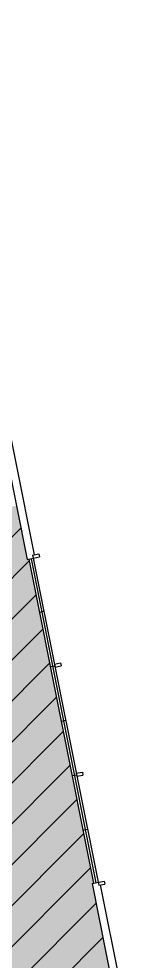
# Model space of a CAD drawing. Header units: inches. Extents: x 69207363 to 69209478, y 27675962 to 27681885.
# Drawn here: x 69208580 to 69208742, y 27680630 to 27681851 of the extents above; entities that cross this region are included whole.
import ezdxf

# ---------------------------------------------------------------- set-up
doc = ezdxf.new("R2010")
doc.units = ezdxf.units.IN
doc.header["$LTSCALE"] = 100
doc.header["$MEASUREMENT"] = 0
for name, color, linetype in [('A-GLAZ', 1, 'CONTINUOUS'), ('A-WALL', 5, 'CONTINUOUS'), ('Rooms-Capacity', 4, 'CONTINUOUS'), ('Rooms-Category-Color', 7, 'CONTINUOUS'), ('Rooms-College-Color', 7, 'CONTINUOUS'), ('Rooms-Department-Color', 7, 'CONTINUOUS'), ('Rooms-Division-Color', 7, 'CONTINUOUS')]:
    doc.layers.add(name, color=color, linetype=linetype)

msp = doc.modelspace()

# ---------------------------------------------------------------- hatches: boundary and pattern name
at = {"layer": 'Rooms-Capacity'}
h = msp.add_hatch(dxfattribs=at)
h.set_pattern_fill('ANSI31', color=256, scale=300, style=0)
h.set_pattern_definition([(45, (0, 0), (-26.516504294, 26.516504294), [])])
h.paths.add_polyline_path([(69208233.5, 27681122.3), (69208227.9, 27681150.4), (69208576.4, 27681220.2), (69208590.4, 27681150.6), (69208592.3, 27681151), (69208676.4, 27680731.3), (69208674.5, 27680731), (69208697.9, 27680614.3), (69208682.8, 27680611.3), (69208647.5, 27680604.2), (69208349.3, 27680544.4), (69208341.2, 27680584.8), (69208327, 27680655.7), (69208240.6, 27681087)])
at = {"layer": 'Rooms-Category-Color', "true_color": 0xe3f498}
msp.add_hatch(color=61, dxfattribs=at).paths.add_polyline_path([(69208233.5, 27681122.3), (69208227.9, 27681150.4), (69208576.4, 27681220.2), (69208590.4, 27681150.6), (69208592.3, 27681151), (69208676.4, 27680731.3), (69208674.5, 27680731), (69208697.9, 27680614.3), (69208682.8, 27680611.3), (69208647.5, 27680604.2), (69208349.3, 27680544.4), (69208341.2, 27680584.8), (69208327, 27680655.7), (69208240.6, 27681087)])
at = {"layer": 'Rooms-College-Color', "true_color": 0xffe090}
msp.add_hatch(color=41, dxfattribs=at).paths.add_polyline_path([(69208233.5, 27681122.3), (69208227.9, 27681150.4), (69208576.4, 27681220.2), (69208590.4, 27681150.6), (69208592.3, 27681151), (69208676.4, 27680731.3), (69208674.5, 27680731), (69208697.9, 27680614.3), (69208682.8, 27680611.3), (69208647.5, 27680604.2), (69208349.3, 27680544.4), (69208341.2, 27680584.8), (69208327, 27680655.7), (69208240.6, 27681087)])
at = {"layer": 'Rooms-Department-Color', "true_color": 0xffe090}
msp.add_hatch(color=41, dxfattribs=at).paths.add_polyline_path([(69208233.5, 27681122.3), (69208227.9, 27681150.4), (69208576.4, 27681220.2), (69208590.4, 27681150.6), (69208592.3, 27681151), (69208676.4, 27680731.3), (69208674.5, 27680731), (69208697.9, 27680614.3), (69208682.8, 27680611.3), (69208647.5, 27680604.2), (69208349.3, 27680544.4), (69208341.2, 27680584.8), (69208327, 27680655.7), (69208240.6, 27681087)])
at = {"layer": 'Rooms-Division-Color', "true_color": 0xffe090}
msp.add_hatch(color=41, dxfattribs=at).paths.add_polyline_path([(69208233.5, 27681122.3), (69208227.9, 27681150.4), (69208576.4, 27681220.2), (69208590.4, 27681150.6), (69208592.3, 27681151), (69208676.4, 27680731.3), (69208674.5, 27680731), (69208697.9, 27680614.3), (69208682.8, 27680611.3), (69208647.5, 27680604.2), (69208349.3, 27680544.4), (69208341.2, 27680584.8), (69208327, 27680655.7), (69208240.6, 27681087)])

# ---------------------------------------------------------------- linework, layer by layer
at = {"layer": 'A-GLAZ'}
for p, q in [((69208592.3, 27681151), (69208676.4, 27680731.3)), ((69208595.3, 27681151.6), (69208679.4, 27680731.9)), ((69208598.2, 27681152.2), (69208682.3, 27680732.5)), ((69208606.1, 27681082.4), (69208612, 27681083.5)), ((69208620.2, 27681011.8), (69208626.1, 27681012.9)), ((69208634.4, 27680941.2), (69208640.3, 27680942.4)), ((69208648.5, 27680870.6), (69208654.4, 27680871.8)), ((69208662.7, 27680800), (69208668.6, 27680801.2))]:
    msp.add_line(p, q, dxfattribs=at)
at = {"layer": 'A-WALL'}
for p, q in [((69208450.5, 27681848.7), (69208590.4, 27681150.6)), ((69208460.3, 27681850.7), (69208599.4, 27681156.5)), ((69208590.4, 27681150.6), (69208606.1, 27681153.8)), ((69208597.4, 27681156.1), (69208605.3, 27681157.7)), ((69208597.4, 27681156.1), (69208598.2, 27681152.2)), ((69208605.3, 27681157.7), (69208606.1, 27681153.8)), ((69208625.7, 27681014.9), (69208633.6, 27681016.5)), ((69208625.7, 27681014.9), (69208626.5, 27681011)), ((69208633.6, 27681016.5), (69208634.4, 27681012.6)), ((69208626.5, 27681011), (69208634.4, 27681012.6)), ((69208654, 27680873.7), (69208661.9, 27680875.3)), ((69208654, 27680873.7), (69208654.8, 27680869.8)), ((69208654.8, 27680869.8), (69208662.7, 27680871.4)), ((69208661.9, 27680875.3), (69208662.7, 27680871.4)), ((69208674.5, 27680731), (69208690.2, 27680734.1)), ((69208674.5, 27680731), (69208730.7, 27680450.5)), ((69208682.3, 27680732.5), (69208683.1, 27680728.6)), ((69208683.1, 27680728.6), (69208691, 27680730.2)), ((69208685.1, 27680729), (69208742, 27680444.6)), ((69208690.2, 27680734.1), (69208691, 27680730.2))]:
    msp.add_line(p, q, dxfattribs=at)

doc.saveas('drawing.dxf')
